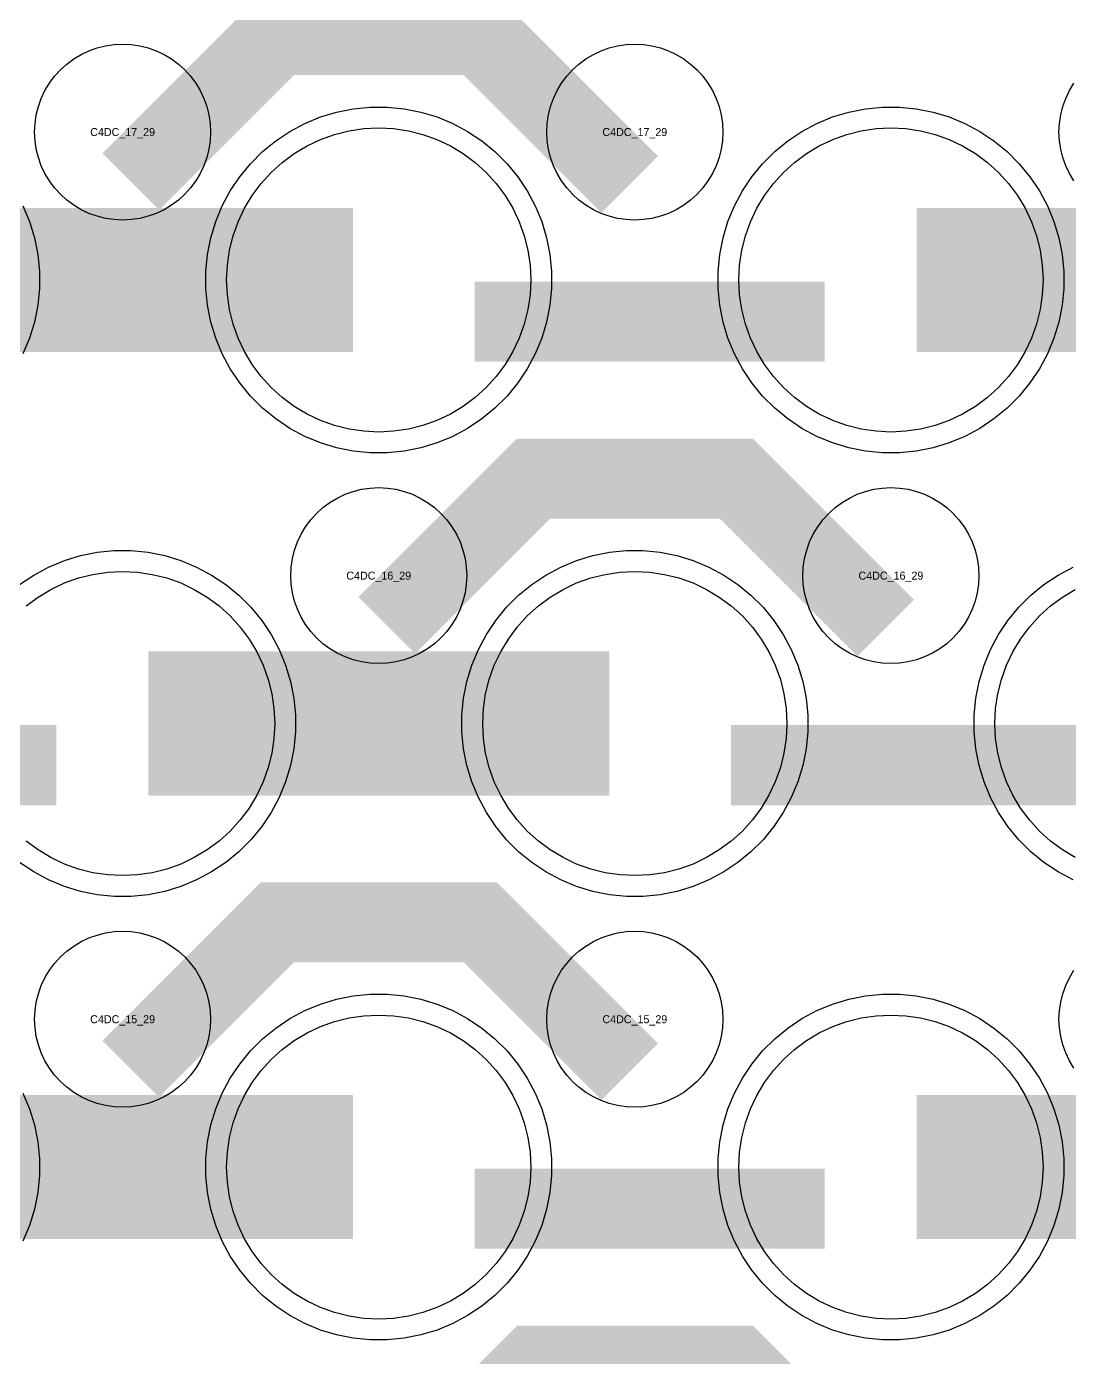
# Model space of a CAD drawing. Extents: x -11880 to 11880, y -14992 to 14992.
# Drawn here: x -2750 to -2424.2, y -12820.5 to -12404.9 of the extents above; entities that cross this region are included whole.
import ezdxf
from ezdxf.enums import TextEntityAlignment as Align

# ---------------------------------------------------------------- set-up
doc = ezdxf.new("R2010")
doc.units = 0
doc.header["$MEASUREMENT"] = 0
for name, color, linetype in [('GDS_775_DT_237', 138, 'CONTINUOUS'), ('RDL1_FS', 34, 'CONTINUOUS'), ('RDL_BS', 160, 'CONTINUOUS')]:
    doc.layers.add(name, color=color, linetype=linetype)

msp = doc.modelspace()

# ---------------------------------------------------------------- linework, layer by layer
at = {"layer": 'RDL1_FS'}
for points in [[(-2640, -12531.484), (-2644.657, -12531.255), (-2649.268, -12530.571), (-2653.791, -12529.439), (-2658.181, -12527.867), (-2662.395, -12525.875), (-2666.395, -12523.477), (-2670.14, -12520.699), (-2673.594, -12517.569), (-2676.724, -12514.115), (-2679.502, -12510.37), (-2681.9, -12506.37), (-2683.892, -12502.156), (-2685.464, -12497.766), (-2686.596, -12493.243), (-2687.28, -12488.632), (-2687.509, -12483.975), (-2687.28, -12479.318), (-2686.596, -12474.707), (-2685.464, -12470.184), (-2683.892, -12465.794), (-2681.9, -12461.58), (-2679.502, -12457.58), (-2676.724, -12453.835), (-2673.594, -12450.381), (-2670.14, -12447.251), (-2666.395, -12444.473), (-2662.395, -12442.075), (-2658.181, -12440.083), (-2653.791, -12438.511), (-2649.268, -12437.379), (-2644.657, -12436.695), (-2640, -12436.466), (-2635.343, -12436.695), (-2630.732, -12437.379), (-2626.209, -12438.511), (-2621.819, -12440.083), (-2617.605, -12442.075), (-2613.605, -12444.473), (-2609.86, -12447.251), (-2606.406, -12450.381), (-2603.276, -12453.835), (-2600.498, -12457.58), (-2598.1, -12461.58), (-2596.108, -12465.794), (-2594.536, -12470.184), (-2593.404, -12474.707), (-2592.72, -12479.318), (-2592.491, -12483.975), (-2592.72, -12488.632), (-2593.404, -12493.243), (-2594.536, -12497.766), (-2596.108, -12502.156), (-2598.1, -12506.37), (-2600.498, -12510.37), (-2603.276, -12514.115), (-2606.406, -12517.569), (-2609.86, -12520.699), (-2613.605, -12523.477), (-2617.605, -12525.875), (-2621.819, -12527.867), (-2626.209, -12529.439), (-2630.732, -12530.571), (-2635.343, -12531.255)], [(-2480, -12531.484), (-2484.657, -12531.255), (-2489.268, -12530.571), (-2493.791, -12529.439), (-2498.181, -12527.867), (-2502.395, -12525.875), (-2506.395, -12523.477), (-2510.14, -12520.699), (-2513.594, -12517.569), (-2516.724, -12514.115), (-2519.502, -12510.37), (-2521.9, -12506.37), (-2523.892, -12502.156), (-2525.464, -12497.766), (-2526.596, -12493.243), (-2527.28, -12488.632), (-2527.509, -12483.975), (-2527.28, -12479.318), (-2526.596, -12474.707), (-2525.464, -12470.184), (-2523.892, -12465.794), (-2521.9, -12461.58), (-2519.502, -12457.58), (-2516.724, -12453.835), (-2513.594, -12450.381), (-2510.14, -12447.251), (-2506.395, -12444.473), (-2502.395, -12442.075), (-2498.181, -12440.083), (-2493.791, -12438.511), (-2489.268, -12437.379), (-2484.657, -12436.695), (-2480, -12436.466), (-2475.343, -12436.695), (-2470.732, -12437.379), (-2466.209, -12438.511), (-2461.819, -12440.083), (-2457.605, -12442.075), (-2453.605, -12444.473), (-2449.86, -12447.251), (-2446.406, -12450.381), (-2443.276, -12453.835), (-2440.498, -12457.58), (-2438.1, -12461.58), (-2436.108, -12465.794), (-2434.536, -12470.184), (-2433.404, -12474.707), (-2432.72, -12479.318), (-2432.491, -12483.975), (-2432.72, -12488.632), (-2433.404, -12493.243), (-2434.536, -12497.766), (-2436.108, -12502.156), (-2438.1, -12506.37), (-2440.498, -12510.37), (-2443.276, -12514.115), (-2446.406, -12517.569), (-2449.86, -12520.699), (-2453.605, -12523.477), (-2457.605, -12525.875), (-2461.819, -12527.867), (-2466.209, -12529.439), (-2470.732, -12530.571), (-2475.343, -12531.255)]]:
    msp.add_lwpolyline(points, close=True, dxfattribs=at)
for points in [[(-2791.998, -12483.975, 45, 45, 0), (-2719.998, -12483.975, 45, 45, 0)], [(-2719.998, -12483.975, 45, 45, 0), (-2647.998, -12483.975, 45, 45, 0)], [(-2471.998, -12483.975, 45, 45, 0), (-2399.998, -12483.975, 45, 45, 0)]]:
    msp.add_lwpolyline(points, format="xyseb", dxfattribs=at)
at = {"layer": 'RDL1_FS', "color": 240, "true_color": 0xed1f24}
for points in [[(-2750.14, -12585.816), (-2746.395, -12583.038), (-2742.395, -12580.64), (-2738.181, -12578.648), (-2733.791, -12577.076), (-2729.268, -12575.944), (-2724.657, -12575.26), (-2720, -12575.031), (-2715.343, -12575.26), (-2710.732, -12575.944), (-2706.209, -12577.076), (-2701.819, -12578.648), (-2697.605, -12580.64), (-2693.605, -12583.038), (-2689.86, -12585.816), (-2686.406, -12588.946), (-2683.276, -12592.4), (-2680.498, -12596.145), (-2678.1, -12600.145), (-2676.108, -12604.359), (-2674.536, -12608.749), (-2673.404, -12613.272), (-2672.72, -12617.883), (-2672.491, -12622.54), (-2672.72, -12627.197), (-2673.404, -12631.808), (-2674.536, -12636.331), (-2676.108, -12640.721), (-2678.1, -12644.935), (-2680.498, -12648.935), (-2683.276, -12652.68), (-2686.406, -12656.134), (-2689.86, -12659.264), (-2693.605, -12662.042), (-2697.605, -12664.44), (-2701.819, -12666.432), (-2706.209, -12668.004), (-2710.732, -12669.136), (-2715.343, -12669.82), (-2720, -12670.049), (-2724.657, -12669.82), (-2729.268, -12669.136), (-2733.791, -12668.004), (-2738.181, -12666.432), (-2742.395, -12664.44), (-2746.395, -12662.042), (-2750.14, -12659.264)], [(-2422.395, -12664.44), (-2426.395, -12662.042), (-2430.14, -12659.264), (-2433.594, -12656.134), (-2436.724, -12652.68), (-2439.502, -12648.935), (-2441.9, -12644.935), (-2443.892, -12640.721), (-2445.464, -12636.331), (-2446.596, -12631.808), (-2447.28, -12627.197), (-2447.509, -12622.54), (-2447.28, -12617.883), (-2446.596, -12613.272), (-2445.464, -12608.749), (-2443.892, -12604.359), (-2441.9, -12600.145), (-2439.502, -12596.145), (-2436.724, -12592.4), (-2433.594, -12588.946), (-2430.14, -12585.816), (-2426.395, -12583.038), (-2422.395, -12580.64)]]:
    msp.add_lwpolyline(points, dxfattribs=at)
for points in [[(-2560, -12670.049), (-2564.657, -12669.82), (-2569.268, -12669.136), (-2573.791, -12668.004), (-2578.181, -12666.432), (-2582.395, -12664.44), (-2586.395, -12662.042), (-2590.14, -12659.264), (-2593.594, -12656.134), (-2596.724, -12652.68), (-2599.502, -12648.935), (-2601.9, -12644.935), (-2603.892, -12640.721), (-2605.464, -12636.331), (-2606.596, -12631.808), (-2607.28, -12627.197), (-2607.509, -12622.54), (-2607.28, -12617.883), (-2606.596, -12613.272), (-2605.464, -12608.749), (-2603.892, -12604.359), (-2601.9, -12600.145), (-2599.502, -12596.145), (-2596.724, -12592.4), (-2593.594, -12588.946), (-2590.14, -12585.816), (-2586.395, -12583.038), (-2582.395, -12580.64), (-2578.181, -12578.648), (-2573.791, -12577.076), (-2569.268, -12575.944), (-2564.657, -12575.26), (-2560, -12575.031), (-2555.343, -12575.26), (-2550.732, -12575.944), (-2546.209, -12577.076), (-2541.819, -12578.648), (-2537.605, -12580.64), (-2533.605, -12583.038), (-2529.86, -12585.816), (-2526.406, -12588.946), (-2523.276, -12592.4), (-2520.498, -12596.145), (-2518.1, -12600.145), (-2516.108, -12604.359), (-2514.536, -12608.749), (-2513.404, -12613.272), (-2512.72, -12617.883), (-2512.491, -12622.54), (-2512.72, -12627.197), (-2513.404, -12631.808), (-2514.536, -12636.331), (-2516.108, -12640.721), (-2518.1, -12644.935), (-2520.498, -12648.935), (-2523.276, -12652.68), (-2526.406, -12656.134), (-2529.86, -12659.264), (-2533.605, -12662.042), (-2537.605, -12664.44), (-2541.819, -12666.432), (-2546.209, -12668.004), (-2550.732, -12669.136), (-2555.343, -12669.82)], [(-2640, -12808.614), (-2644.657, -12808.385), (-2649.268, -12807.701), (-2653.791, -12806.569), (-2658.181, -12804.997), (-2662.395, -12803.005), (-2666.395, -12800.607), (-2670.14, -12797.829), (-2673.594, -12794.699), (-2676.724, -12791.245), (-2679.502, -12787.5), (-2681.9, -12783.5), (-2683.892, -12779.286), (-2685.464, -12774.896), (-2686.596, -12770.373), (-2687.28, -12765.762), (-2687.509, -12761.105), (-2687.28, -12756.448), (-2686.596, -12751.837), (-2685.464, -12747.314), (-2683.892, -12742.924), (-2681.9, -12738.71), (-2679.502, -12734.71), (-2676.724, -12730.965), (-2673.594, -12727.511), (-2670.14, -12724.381), (-2666.395, -12721.603), (-2662.395, -12719.205), (-2658.181, -12717.213), (-2653.791, -12715.641), (-2649.268, -12714.509), (-2644.657, -12713.825), (-2640, -12713.596), (-2635.343, -12713.825), (-2630.732, -12714.509), (-2626.209, -12715.641), (-2621.819, -12717.213), (-2617.605, -12719.205), (-2613.605, -12721.603), (-2609.86, -12724.381), (-2606.406, -12727.511), (-2603.276, -12730.965), (-2600.498, -12734.71), (-2598.1, -12738.71), (-2596.108, -12742.924), (-2594.536, -12747.314), (-2593.404, -12751.837), (-2592.72, -12756.448), (-2592.491, -12761.105), (-2592.72, -12765.762), (-2593.404, -12770.373), (-2594.536, -12774.896), (-2596.108, -12779.286), (-2598.1, -12783.5), (-2600.498, -12787.5), (-2603.276, -12791.245), (-2606.406, -12794.699), (-2609.86, -12797.829), (-2613.605, -12800.607), (-2617.605, -12803.005), (-2621.819, -12804.997), (-2626.209, -12806.569), (-2630.732, -12807.701), (-2635.343, -12808.385)], [(-2480, -12808.614), (-2484.657, -12808.385), (-2489.268, -12807.701), (-2493.791, -12806.569), (-2498.181, -12804.997), (-2502.395, -12803.005), (-2506.395, -12800.607), (-2510.14, -12797.829), (-2513.594, -12794.699), (-2516.724, -12791.245), (-2519.502, -12787.5), (-2521.9, -12783.5), (-2523.892, -12779.286), (-2525.464, -12774.896), (-2526.596, -12770.373), (-2527.28, -12765.762), (-2527.509, -12761.105), (-2527.28, -12756.448), (-2526.596, -12751.837), (-2525.464, -12747.314), (-2523.892, -12742.924), (-2521.9, -12738.71), (-2519.502, -12734.71), (-2516.724, -12730.965), (-2513.594, -12727.511), (-2510.14, -12724.381), (-2506.395, -12721.603), (-2502.395, -12719.205), (-2498.181, -12717.213), (-2493.791, -12715.641), (-2489.268, -12714.509), (-2484.657, -12713.825), (-2480, -12713.596), (-2475.343, -12713.825), (-2470.732, -12714.509), (-2466.209, -12715.641), (-2461.819, -12717.213), (-2457.605, -12719.205), (-2453.605, -12721.603), (-2449.86, -12724.381), (-2446.406, -12727.511), (-2443.276, -12730.965), (-2440.498, -12734.71), (-2438.1, -12738.71), (-2436.108, -12742.924), (-2434.536, -12747.314), (-2433.404, -12751.837), (-2432.72, -12756.448), (-2432.491, -12761.105), (-2432.72, -12765.762), (-2433.404, -12770.373), (-2434.536, -12774.896), (-2436.108, -12779.286), (-2438.1, -12783.5), (-2440.498, -12787.5), (-2443.276, -12791.245), (-2446.406, -12794.699), (-2449.86, -12797.829), (-2453.605, -12800.607), (-2457.605, -12803.005), (-2461.819, -12804.997), (-2466.209, -12806.569), (-2470.732, -12807.701), (-2475.343, -12808.385)]]:
    msp.add_lwpolyline(points, close=True, dxfattribs=at)
for points in [[(-2711.998, -12622.54, 45, 45, 0), (-2639.998, -12622.54, 45, 45, 0)], [(-2639.998, -12622.54, 45, 45, 0), (-2567.998, -12622.54, 45, 45, 0)], [(-2791.998, -12761.105, 45, 45, 0), (-2719.998, -12761.105, 45, 45, 0)], [(-2719.998, -12761.105, 45, 45, 0), (-2647.998, -12761.105, 45, 45, 0)], [(-2471.998, -12761.105, 45, 45, 0), (-2399.998, -12761.105, 45, 45, 0)]]:
    msp.add_lwpolyline(points, format="xyseb", dxfattribs=at)
at = {"layer": 'RDL_BS'}
for points in [[(-2717.438, -12453.289, 25, 25, 0), (-2671.623, -12407.474, 25, 25, 0), (-2638.07, -12407.474, 25, 25, 0)], [(-2561.599, -12454.188, 25, 25, 0), (-2608.313, -12407.474, 25, 25, 0), (-2638.071, -12407.474, 25, 25, 0)], [(-2609.984, -12496.988, 25, 25, 0), (-2500.719, -12496.988, 25, 25, 0)], [(-2637.438, -12591.854, 25, 25, 0), (-2591.623, -12546.039, 25, 25, 0), (-2558.07, -12546.039, 25, 25, 0)], [(-2481.599, -12592.753, 25, 25, 0), (-2528.313, -12546.039, 25, 25, 0), (-2558.071, -12546.039, 25, 25, 0)], [(-2717.438, -12730.419, 25, 25, 0), (-2671.623, -12684.604, 25, 25, 0), (-2638.07, -12684.604, 25, 25, 0)], [(-2561.599, -12731.318, 25, 25, 0), (-2608.313, -12684.604, 25, 25, 0), (-2638.071, -12684.604, 25, 25, 0)], [(-2637.438, -12868.979, 25, 25, 0), (-2591.623, -12823.164, 25, 25, 0), (-2558.07, -12823.164, 25, 25, 0)], [(-2481.599, -12869.878, 25, 25, 0), (-2528.313, -12823.164, 25, 25, 0), (-2558.071, -12823.164, 25, 25, 0)]]:
    msp.add_lwpolyline(points, format="xyseb", dxfattribs=at)
for points in [[(-2720, -12465.281), (-2722.693, -12465.149), (-2725.365, -12464.753), (-2727.984, -12464.096), (-2730.519, -12463.189), (-2732.956, -12462.037), (-2735.28, -12460.644), (-2737.443, -12459.041), (-2739.442, -12457.229), (-2741.254, -12455.23), (-2742.857, -12453.067), (-2744.25, -12450.743), (-2745.402, -12448.306), (-2746.309, -12445.771), (-2746.966, -12443.152), (-2747.362, -12440.48), (-2747.494, -12437.787), (-2747.362, -12435.094), (-2746.966, -12432.422), (-2746.309, -12429.803), (-2745.402, -12427.268), (-2744.25, -12424.831), (-2742.857, -12422.507), (-2741.254, -12420.344), (-2739.442, -12418.345), (-2737.443, -12416.533), (-2735.28, -12414.93), (-2732.956, -12413.537), (-2730.519, -12412.385), (-2727.984, -12411.478), (-2725.365, -12410.821), (-2722.693, -12410.425), (-2720, -12410.293), (-2717.307, -12410.425), (-2714.635, -12410.821), (-2712.016, -12411.478), (-2709.481, -12412.385), (-2707.044, -12413.537), (-2704.72, -12414.93), (-2702.557, -12416.533), (-2700.558, -12418.345), (-2698.746, -12420.344), (-2697.143, -12422.507), (-2695.75, -12424.831), (-2694.598, -12427.268), (-2693.691, -12429.803), (-2693.034, -12432.422), (-2692.638, -12435.094), (-2692.506, -12437.787), (-2692.638, -12440.48), (-2693.034, -12443.152), (-2693.691, -12445.771), (-2694.598, -12448.306), (-2695.75, -12450.743), (-2697.143, -12453.067), (-2698.746, -12455.23), (-2700.558, -12457.229), (-2702.557, -12459.041), (-2704.72, -12460.644), (-2707.044, -12462.037), (-2709.481, -12463.189), (-2712.016, -12464.096), (-2714.635, -12464.753), (-2717.307, -12465.149)], [(-2560, -12465.281), (-2562.693, -12465.149), (-2565.365, -12464.753), (-2567.984, -12464.096), (-2570.519, -12463.189), (-2572.956, -12462.037), (-2575.28, -12460.644), (-2577.443, -12459.041), (-2579.442, -12457.229), (-2581.254, -12455.23), (-2582.857, -12453.067), (-2584.25, -12450.743), (-2585.402, -12448.306), (-2586.309, -12445.771), (-2586.966, -12443.152), (-2587.362, -12440.48), (-2587.494, -12437.787), (-2587.362, -12435.094), (-2586.966, -12432.422), (-2586.309, -12429.803), (-2585.402, -12427.268), (-2584.25, -12424.831), (-2582.857, -12422.507), (-2581.254, -12420.344), (-2579.442, -12418.345), (-2577.443, -12416.533), (-2575.28, -12414.93), (-2572.956, -12413.537), (-2570.519, -12412.385), (-2567.984, -12411.478), (-2565.365, -12410.821), (-2562.693, -12410.425), (-2560, -12410.293), (-2557.307, -12410.425), (-2554.635, -12410.821), (-2552.016, -12411.478), (-2549.481, -12412.385), (-2547.044, -12413.537), (-2544.72, -12414.93), (-2542.557, -12416.533), (-2540.558, -12418.345), (-2538.746, -12420.344), (-2537.143, -12422.507), (-2535.75, -12424.831), (-2534.598, -12427.268), (-2533.691, -12429.803), (-2533.034, -12432.422), (-2532.638, -12435.094), (-2532.506, -12437.787), (-2532.638, -12440.48), (-2533.034, -12443.152), (-2533.691, -12445.771), (-2534.598, -12448.306), (-2535.75, -12450.743), (-2537.143, -12453.067), (-2538.746, -12455.23), (-2540.558, -12457.229), (-2542.557, -12459.041), (-2544.72, -12460.644), (-2547.044, -12462.037), (-2549.481, -12463.189), (-2552.016, -12464.096), (-2554.635, -12464.753), (-2557.307, -12465.149)], [(-2642.644, -12537.975), (-2647.938, -12537.458), (-2653.165, -12536.412), (-2658.205, -12534.881), (-2663.115, -12532.85), (-2667.777, -12530.358), (-2672.191, -12527.411), (-2676.292, -12524.049), (-2680.074, -12520.267), (-2683.436, -12516.166), (-2686.383, -12511.752), (-2688.875, -12507.09), (-2690.906, -12502.18), (-2692.437, -12497.14), (-2693.483, -12491.913), (-2694, -12486.619), (-2694, -12481.331), (-2693.483, -12476.037), (-2692.437, -12470.81), (-2690.906, -12465.77), (-2688.875, -12460.86), (-2686.383, -12456.198), (-2683.436, -12451.784), (-2680.074, -12447.683), (-2676.292, -12443.901), (-2672.191, -12440.539), (-2667.777, -12437.592), (-2663.115, -12435.1), (-2658.205, -12433.069), (-2653.165, -12431.538), (-2647.938, -12430.492), (-2642.644, -12429.975), (-2637.356, -12429.975), (-2632.062, -12430.492), (-2626.835, -12431.538), (-2621.795, -12433.069), (-2616.885, -12435.1), (-2612.223, -12437.592), (-2607.809, -12440.539), (-2603.708, -12443.901), (-2599.926, -12447.683), (-2596.564, -12451.784), (-2593.617, -12456.198), (-2591.125, -12460.86), (-2589.094, -12465.77), (-2587.563, -12470.81), (-2586.517, -12476.037), (-2586, -12481.331), (-2586, -12486.619), (-2586.517, -12491.913), (-2587.563, -12497.14), (-2589.094, -12502.18), (-2591.125, -12507.09), (-2593.617, -12511.752), (-2596.564, -12516.166), (-2599.926, -12520.267), (-2603.708, -12524.049), (-2607.809, -12527.411), (-2612.223, -12530.358), (-2616.885, -12532.85), (-2621.795, -12534.881), (-2626.835, -12536.412), (-2632.062, -12537.458), (-2637.356, -12537.975)], [(-2482.644, -12537.975), (-2487.938, -12537.458), (-2493.165, -12536.412), (-2498.205, -12534.881), (-2503.115, -12532.85), (-2507.777, -12530.358), (-2512.191, -12527.411), (-2516.292, -12524.049), (-2520.074, -12520.267), (-2523.436, -12516.166), (-2526.383, -12511.752), (-2528.875, -12507.09), (-2530.906, -12502.18), (-2532.437, -12497.14), (-2533.483, -12491.913), (-2534, -12486.619), (-2534, -12481.331), (-2533.483, -12476.037), (-2532.437, -12470.81), (-2530.906, -12465.77), (-2528.875, -12460.86), (-2526.383, -12456.198), (-2523.436, -12451.784), (-2520.074, -12447.683), (-2516.292, -12443.901), (-2512.191, -12440.539), (-2507.777, -12437.592), (-2503.115, -12435.1), (-2498.205, -12433.069), (-2493.165, -12431.538), (-2487.938, -12430.492), (-2482.644, -12429.975), (-2477.356, -12429.975), (-2472.062, -12430.492), (-2466.835, -12431.538), (-2461.795, -12433.069), (-2456.885, -12435.1), (-2452.223, -12437.592), (-2447.809, -12440.539), (-2443.708, -12443.901), (-2439.926, -12447.683), (-2436.564, -12451.784), (-2433.617, -12456.198), (-2431.125, -12460.86), (-2429.094, -12465.77), (-2427.563, -12470.81), (-2426.517, -12476.037), (-2426, -12481.331), (-2426, -12486.619), (-2426.517, -12491.913), (-2427.563, -12497.14), (-2429.094, -12502.18), (-2431.125, -12507.09), (-2433.617, -12511.752), (-2436.564, -12516.166), (-2439.926, -12520.267), (-2443.708, -12524.049), (-2447.809, -12527.411), (-2452.223, -12530.358), (-2456.885, -12532.85), (-2461.795, -12534.881), (-2466.835, -12536.412), (-2472.062, -12537.458), (-2477.356, -12537.975)], [(-2640, -12603.846), (-2642.693, -12603.714), (-2645.365, -12603.318), (-2647.984, -12602.661), (-2650.519, -12601.754), (-2652.956, -12600.602), (-2655.28, -12599.209), (-2657.443, -12597.606), (-2659.442, -12595.794), (-2661.254, -12593.795), (-2662.857, -12591.632), (-2664.25, -12589.308), (-2665.402, -12586.871), (-2666.309, -12584.336), (-2666.966, -12581.717), (-2667.362, -12579.045), (-2667.494, -12576.352), (-2667.362, -12573.659), (-2666.966, -12570.987), (-2666.309, -12568.368), (-2665.402, -12565.833), (-2664.25, -12563.396), (-2662.857, -12561.072), (-2661.254, -12558.909), (-2659.442, -12556.91), (-2657.443, -12555.098), (-2655.28, -12553.495), (-2652.956, -12552.102), (-2650.519, -12550.95), (-2647.984, -12550.043), (-2645.365, -12549.386), (-2642.693, -12548.99), (-2640, -12548.858), (-2637.307, -12548.99), (-2634.635, -12549.386), (-2632.016, -12550.043), (-2629.481, -12550.95), (-2627.044, -12552.102), (-2624.72, -12553.495), (-2622.557, -12555.098), (-2620.558, -12556.91), (-2618.746, -12558.909), (-2617.143, -12561.072), (-2615.75, -12563.396), (-2614.598, -12565.833), (-2613.691, -12568.368), (-2613.034, -12570.987), (-2612.638, -12573.659), (-2612.506, -12576.352), (-2612.638, -12579.045), (-2613.034, -12581.717), (-2613.691, -12584.336), (-2614.598, -12586.871), (-2615.75, -12589.308), (-2617.143, -12591.632), (-2618.746, -12593.795), (-2620.558, -12595.794), (-2622.557, -12597.606), (-2624.72, -12599.209), (-2627.044, -12600.602), (-2629.481, -12601.754), (-2632.016, -12602.661), (-2634.635, -12603.318), (-2637.307, -12603.714)], [(-2480, -12603.846), (-2482.693, -12603.714), (-2485.365, -12603.318), (-2487.984, -12602.661), (-2490.519, -12601.754), (-2492.956, -12600.602), (-2495.28, -12599.209), (-2497.443, -12597.606), (-2499.442, -12595.794), (-2501.254, -12593.795), (-2502.857, -12591.632), (-2504.25, -12589.308), (-2505.402, -12586.871), (-2506.309, -12584.336), (-2506.966, -12581.717), (-2507.362, -12579.045), (-2507.494, -12576.352), (-2507.362, -12573.659), (-2506.966, -12570.987), (-2506.309, -12568.368), (-2505.402, -12565.833), (-2504.25, -12563.396), (-2502.857, -12561.072), (-2501.254, -12558.909), (-2499.442, -12556.91), (-2497.443, -12555.098), (-2495.28, -12553.495), (-2492.956, -12552.102), (-2490.519, -12550.95), (-2487.984, -12550.043), (-2485.365, -12549.386), (-2482.693, -12548.99), (-2480, -12548.858), (-2477.307, -12548.99), (-2474.635, -12549.386), (-2472.016, -12550.043), (-2469.481, -12550.95), (-2467.044, -12552.102), (-2464.72, -12553.495), (-2462.557, -12555.098), (-2460.558, -12556.91), (-2458.746, -12558.909), (-2457.143, -12561.072), (-2455.75, -12563.396), (-2454.598, -12565.833), (-2453.691, -12568.368), (-2453.034, -12570.987), (-2452.638, -12573.659), (-2452.506, -12576.352), (-2452.638, -12579.045), (-2453.034, -12581.717), (-2453.691, -12584.336), (-2454.598, -12586.871), (-2455.75, -12589.308), (-2457.143, -12591.632), (-2458.746, -12593.795), (-2460.558, -12595.794), (-2462.557, -12597.606), (-2464.72, -12599.209), (-2467.044, -12600.602), (-2469.481, -12601.754), (-2472.016, -12602.661), (-2474.635, -12603.318), (-2477.307, -12603.714)], [(-2720, -12742.411), (-2722.693, -12742.279), (-2725.365, -12741.883), (-2727.984, -12741.226), (-2730.519, -12740.319), (-2732.956, -12739.167), (-2735.28, -12737.774), (-2737.443, -12736.171), (-2739.442, -12734.359), (-2741.254, -12732.36), (-2742.857, -12730.197), (-2744.25, -12727.873), (-2745.402, -12725.436), (-2746.309, -12722.901), (-2746.966, -12720.282), (-2747.362, -12717.61), (-2747.494, -12714.917), (-2747.362, -12712.224), (-2746.966, -12709.552), (-2746.309, -12706.933), (-2745.402, -12704.398), (-2744.25, -12701.961), (-2742.857, -12699.637), (-2741.254, -12697.474), (-2739.442, -12695.475), (-2737.443, -12693.663), (-2735.28, -12692.06), (-2732.956, -12690.667), (-2730.519, -12689.515), (-2727.984, -12688.608), (-2725.365, -12687.951), (-2722.693, -12687.555), (-2720, -12687.423), (-2717.307, -12687.555), (-2714.635, -12687.951), (-2712.016, -12688.608), (-2709.481, -12689.515), (-2707.044, -12690.667), (-2704.72, -12692.06), (-2702.557, -12693.663), (-2700.558, -12695.475), (-2698.746, -12697.474), (-2697.143, -12699.637), (-2695.75, -12701.961), (-2694.598, -12704.398), (-2693.691, -12706.933), (-2693.034, -12709.552), (-2692.638, -12712.224), (-2692.506, -12714.917), (-2692.638, -12717.61), (-2693.034, -12720.282), (-2693.691, -12722.901), (-2694.598, -12725.436), (-2695.75, -12727.873), (-2697.143, -12730.197), (-2698.746, -12732.36), (-2700.558, -12734.359), (-2702.557, -12736.171), (-2704.72, -12737.774), (-2707.044, -12739.167), (-2709.481, -12740.319), (-2712.016, -12741.226), (-2714.635, -12741.883), (-2717.307, -12742.279)], [(-2560, -12742.411), (-2562.693, -12742.279), (-2565.365, -12741.883), (-2567.984, -12741.226), (-2570.519, -12740.319), (-2572.956, -12739.167), (-2575.28, -12737.774), (-2577.443, -12736.171), (-2579.442, -12734.359), (-2581.254, -12732.36), (-2582.857, -12730.197), (-2584.25, -12727.873), (-2585.402, -12725.436), (-2586.309, -12722.901), (-2586.966, -12720.282), (-2587.362, -12717.61), (-2587.494, -12714.917), (-2587.362, -12712.224), (-2586.966, -12709.552), (-2586.309, -12706.933), (-2585.402, -12704.398), (-2584.25, -12701.961), (-2582.857, -12699.637), (-2581.254, -12697.474), (-2579.442, -12695.475), (-2577.443, -12693.663), (-2575.28, -12692.06), (-2572.956, -12690.667), (-2570.519, -12689.515), (-2567.984, -12688.608), (-2565.365, -12687.951), (-2562.693, -12687.555), (-2560, -12687.423), (-2557.307, -12687.555), (-2554.635, -12687.951), (-2552.016, -12688.608), (-2549.481, -12689.515), (-2547.044, -12690.667), (-2544.72, -12692.06), (-2542.557, -12693.663), (-2540.558, -12695.475), (-2538.746, -12697.474), (-2537.143, -12699.637), (-2535.75, -12701.961), (-2534.598, -12704.398), (-2533.691, -12706.933), (-2533.034, -12709.552), (-2532.638, -12712.224), (-2532.506, -12714.917), (-2532.638, -12717.61), (-2533.034, -12720.282), (-2533.691, -12722.901), (-2534.598, -12725.436), (-2535.75, -12727.873), (-2537.143, -12730.197), (-2538.746, -12732.36), (-2540.558, -12734.359), (-2542.557, -12736.171), (-2544.72, -12737.774), (-2547.044, -12739.167), (-2549.481, -12740.319), (-2552.016, -12741.226), (-2554.635, -12741.883), (-2557.307, -12742.279)]]:
    msp.add_lwpolyline(points, close=True, dxfattribs=at)
for points in [[(-2422.857, -12453.067), (-2424.25, -12450.743), (-2425.402, -12448.306), (-2426.309, -12445.771), (-2426.966, -12443.152), (-2427.362, -12440.48), (-2427.494, -12437.787), (-2427.362, -12435.094), (-2426.966, -12432.422), (-2426.309, -12429.803), (-2425.402, -12427.268), (-2424.25, -12424.831), (-2422.857, -12422.507)], [(-2751.125, -12460.86), (-2749.094, -12465.77), (-2747.563, -12470.81), (-2746.517, -12476.037), (-2746, -12481.331), (-2746, -12486.619), (-2746.517, -12491.913), (-2747.563, -12497.14), (-2749.094, -12502.18), (-2751.125, -12507.09)], [(-2422.857, -12730.197), (-2424.25, -12727.873), (-2425.402, -12725.436), (-2426.309, -12722.901), (-2426.966, -12720.282), (-2427.362, -12717.61), (-2427.494, -12714.917), (-2427.362, -12712.224), (-2426.966, -12709.552), (-2426.309, -12706.933), (-2425.402, -12704.398), (-2424.25, -12701.961), (-2422.857, -12699.637)]]:
    msp.add_lwpolyline(points, dxfattribs=at)
at = {"layer": 'RDL_BS', "color": 240, "true_color": 0xed1f24}
for points in [[(-2752.191, -12579.104), (-2747.777, -12576.157), (-2743.115, -12573.665), (-2738.205, -12571.634), (-2733.165, -12570.103), (-2727.938, -12569.057), (-2722.644, -12568.54), (-2717.356, -12568.54), (-2712.062, -12569.057), (-2706.835, -12570.103), (-2701.795, -12571.634), (-2696.885, -12573.665), (-2692.223, -12576.157), (-2687.809, -12579.104), (-2683.708, -12582.466), (-2679.926, -12586.248), (-2676.564, -12590.349), (-2673.617, -12594.763), (-2671.125, -12599.425), (-2669.094, -12604.335), (-2667.563, -12609.375), (-2666.517, -12614.602), (-2666, -12619.896), (-2666, -12625.184), (-2666.517, -12630.478), (-2667.563, -12635.705), (-2669.094, -12640.745), (-2671.125, -12645.655), (-2673.617, -12650.317), (-2676.564, -12654.731), (-2679.926, -12658.832), (-2683.708, -12662.614), (-2687.809, -12665.976), (-2692.223, -12668.923), (-2696.885, -12671.415), (-2701.795, -12673.446), (-2706.835, -12674.977), (-2712.062, -12676.023), (-2717.356, -12676.54), (-2722.644, -12676.54), (-2727.938, -12676.023), (-2733.165, -12674.977), (-2738.205, -12673.446), (-2743.115, -12671.415), (-2747.777, -12668.923), (-2752.191, -12665.976)], [(-2423.115, -12671.415), (-2427.777, -12668.923), (-2432.191, -12665.976), (-2436.292, -12662.614), (-2440.074, -12658.832), (-2443.436, -12654.731), (-2446.383, -12650.317), (-2448.875, -12645.655), (-2450.906, -12640.745), (-2452.437, -12635.705), (-2453.483, -12630.478), (-2454, -12625.184), (-2454, -12619.896), (-2453.483, -12614.602), (-2452.437, -12609.375), (-2450.906, -12604.335), (-2448.875, -12599.425), (-2446.383, -12594.763), (-2443.436, -12590.349), (-2440.074, -12586.248), (-2436.292, -12582.466), (-2432.191, -12579.104), (-2427.777, -12576.157), (-2423.115, -12573.665)], [(-2751.125, -12737.99), (-2749.094, -12742.9), (-2747.563, -12747.94), (-2746.517, -12753.167), (-2746, -12758.461), (-2746, -12763.749), (-2746.517, -12769.043), (-2747.563, -12774.27), (-2749.094, -12779.31), (-2751.125, -12784.22)]]:
    msp.add_lwpolyline(points, dxfattribs=at)
for points in [[(-2562.644, -12676.54), (-2567.938, -12676.023), (-2573.165, -12674.977), (-2578.205, -12673.446), (-2583.115, -12671.415), (-2587.777, -12668.923), (-2592.191, -12665.976), (-2596.292, -12662.614), (-2600.074, -12658.832), (-2603.436, -12654.731), (-2606.383, -12650.317), (-2608.875, -12645.655), (-2610.906, -12640.745), (-2612.437, -12635.705), (-2613.483, -12630.478), (-2614, -12625.184), (-2614, -12619.896), (-2613.483, -12614.602), (-2612.437, -12609.375), (-2610.906, -12604.335), (-2608.875, -12599.425), (-2606.383, -12594.763), (-2603.436, -12590.349), (-2600.074, -12586.248), (-2596.292, -12582.466), (-2592.191, -12579.104), (-2587.777, -12576.157), (-2583.115, -12573.665), (-2578.205, -12571.634), (-2573.165, -12570.103), (-2567.938, -12569.057), (-2562.644, -12568.54), (-2557.356, -12568.54), (-2552.062, -12569.057), (-2546.835, -12570.103), (-2541.795, -12571.634), (-2536.885, -12573.665), (-2532.223, -12576.157), (-2527.809, -12579.104), (-2523.708, -12582.466), (-2519.926, -12586.248), (-2516.564, -12590.349), (-2513.617, -12594.763), (-2511.125, -12599.425), (-2509.094, -12604.335), (-2507.563, -12609.375), (-2506.517, -12614.602), (-2506, -12619.896), (-2506, -12625.184), (-2506.517, -12630.478), (-2507.563, -12635.705), (-2509.094, -12640.745), (-2511.125, -12645.655), (-2513.617, -12650.317), (-2516.564, -12654.731), (-2519.926, -12658.832), (-2523.708, -12662.614), (-2527.809, -12665.976), (-2532.223, -12668.923), (-2536.885, -12671.415), (-2541.795, -12673.446), (-2546.835, -12674.977), (-2552.062, -12676.023), (-2557.356, -12676.54)], [(-2642.644, -12815.105), (-2647.938, -12814.588), (-2653.165, -12813.542), (-2658.205, -12812.011), (-2663.115, -12809.98), (-2667.777, -12807.488), (-2672.191, -12804.541), (-2676.292, -12801.179), (-2680.074, -12797.397), (-2683.436, -12793.296), (-2686.383, -12788.882), (-2688.875, -12784.22), (-2690.906, -12779.31), (-2692.437, -12774.27), (-2693.483, -12769.043), (-2694, -12763.749), (-2694, -12758.461), (-2693.483, -12753.167), (-2692.437, -12747.94), (-2690.906, -12742.9), (-2688.875, -12737.99), (-2686.383, -12733.328), (-2683.436, -12728.914), (-2680.074, -12724.813), (-2676.292, -12721.031), (-2672.191, -12717.669), (-2667.777, -12714.722), (-2663.115, -12712.23), (-2658.205, -12710.199), (-2653.165, -12708.668), (-2647.938, -12707.622), (-2642.644, -12707.105), (-2637.356, -12707.105), (-2632.062, -12707.622), (-2626.835, -12708.668), (-2621.795, -12710.199), (-2616.885, -12712.23), (-2612.223, -12714.722), (-2607.809, -12717.669), (-2603.708, -12721.031), (-2599.926, -12724.813), (-2596.564, -12728.914), (-2593.617, -12733.328), (-2591.125, -12737.99), (-2589.094, -12742.9), (-2587.563, -12747.94), (-2586.517, -12753.167), (-2586, -12758.461), (-2586, -12763.749), (-2586.517, -12769.043), (-2587.563, -12774.27), (-2589.094, -12779.31), (-2591.125, -12784.22), (-2593.617, -12788.882), (-2596.564, -12793.296), (-2599.926, -12797.397), (-2603.708, -12801.179), (-2607.809, -12804.541), (-2612.223, -12807.488), (-2616.885, -12809.98), (-2621.795, -12812.011), (-2626.835, -12813.542), (-2632.062, -12814.588), (-2637.356, -12815.105)], [(-2482.644, -12815.105), (-2487.938, -12814.588), (-2493.165, -12813.542), (-2498.205, -12812.011), (-2503.115, -12809.98), (-2507.777, -12807.488), (-2512.191, -12804.541), (-2516.292, -12801.179), (-2520.074, -12797.397), (-2523.436, -12793.296), (-2526.383, -12788.882), (-2528.875, -12784.22), (-2530.906, -12779.31), (-2532.437, -12774.27), (-2533.483, -12769.043), (-2534, -12763.749), (-2534, -12758.461), (-2533.483, -12753.167), (-2532.437, -12747.94), (-2530.906, -12742.9), (-2528.875, -12737.99), (-2526.383, -12733.328), (-2523.436, -12728.914), (-2520.074, -12724.813), (-2516.292, -12721.031), (-2512.191, -12717.669), (-2507.777, -12714.722), (-2503.115, -12712.23), (-2498.205, -12710.199), (-2493.165, -12708.668), (-2487.938, -12707.622), (-2482.644, -12707.105), (-2477.356, -12707.105), (-2472.062, -12707.622), (-2466.835, -12708.668), (-2461.795, -12710.199), (-2456.885, -12712.23), (-2452.223, -12714.722), (-2447.809, -12717.669), (-2443.708, -12721.031), (-2439.926, -12724.813), (-2436.564, -12728.914), (-2433.617, -12733.328), (-2431.125, -12737.99), (-2429.094, -12742.9), (-2427.563, -12747.94), (-2426.517, -12753.167), (-2426, -12758.461), (-2426, -12763.749), (-2426.517, -12769.043), (-2427.563, -12774.27), (-2429.094, -12779.31), (-2431.125, -12784.22), (-2433.617, -12788.882), (-2436.564, -12793.296), (-2439.926, -12797.397), (-2443.708, -12801.179), (-2447.809, -12804.541), (-2452.223, -12807.488), (-2456.885, -12809.98), (-2461.795, -12812.011), (-2466.835, -12813.542), (-2472.062, -12814.588), (-2477.356, -12815.105)]]:
    msp.add_lwpolyline(points, close=True, dxfattribs=at)
for points in [[(-2849.984, -12635.553, 25, 25, 0), (-2740.719, -12635.553, 25, 25, 0)], [(-2529.984, -12635.553, 25, 25, 0), (-2420.719, -12635.553, 25, 25, 0)], [(-2609.984, -12774.118, 25, 25, 0), (-2500.719, -12774.118, 25, 25, 0)]]:
    msp.add_lwpolyline(points, format="xyseb", dxfattribs=at)

# ---------------------------------------------------------------- texts
at = {"layer": 'GDS_775_DT_237'}
for s, p in [('C4DC_17_29', (-2720, -12437.787)), ('C4DC_17_29', (-2720, -12437.787)), ('C4DC_17_29', (-2560, -12437.787)), ('C4DC_17_29', (-2560, -12437.787)), ('C4DC_16_29', (-2640, -12576.352)), ('C4DC_16_29', (-2640, -12576.352)), ('C4DC_16_29', (-2480, -12576.352)), ('C4DC_16_29', (-2480, -12576.352)), ('C4DC_15_29', (-2720, -12714.917)), ('C4DC_15_29', (-2720, -12714.917)), ('C4DC_15_29', (-2560, -12714.917)), ('C4DC_15_29', (-2560, -12714.917))]:
    msp.add_text(s, height=2.5, dxfattribs=at).set_placement(p, align=Align.MIDDLE_CENTER)

doc.saveas('drawing.dxf')
